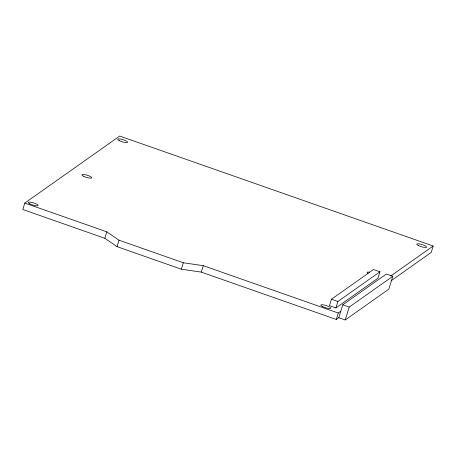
<?xml version="1.0" encoding="UTF-8"?>
<svg xmlns="http://www.w3.org/2000/svg" width="456" height="456" viewBox="0 0 456 456"><rect width="100%" height="100%" fill="white"/><g stroke="black" fill="none" stroke-linecap="round" stroke-linejoin="round"><path stroke-width="0.68" d="M391.111 280.753L431.205 252.447L433.2 246.006L119.711 136.042L24.795 203.068L22.8 209.509L104.812 238.277L117.032 246.639L181.351 269.205L201.29 272.118L336.289 319.468L338.797 317.701L342.781 304.825L386.38 274.033L392.815 276.29L388.825 289.167L345.226 319.958L338.797 317.701M104.812 238.277L106.801 231.836L24.795 203.068M117.032 246.639L119.027 240.204L106.801 231.836M181.351 269.205L183.346 262.764L203.285 265.683L338.278 313.033L340.786 311.26M201.29 272.118L203.285 265.683M331.461 299.221L329.466 305.662L335.901 307.914L377.956 278.217L379.951 271.782L373.521 269.524L331.461 299.221L337.89 301.479L379.951 271.782M335.901 307.914L337.89 301.479M336.289 319.468L338.278 313.033M345.226 319.958L349.21 307.082L392.815 276.29M390.781 275.96L433.2 246.006M342.781 304.825L349.21 307.082M119.027 240.204L183.346 262.764M367.81 273.281A5.181 1.14 17.2 0 1 369.445 272.124M119.255 140.613A5.181 1.14 17.2 0 0 127.498 142.443A5.181 1.14 17.2 0 0 121.262 139.2A5.181 1.14 17.2 0 0 119.255 140.613M418.272 245.499A5.181 1.14 17.2 0 0 426.508 247.329A5.181 1.14 17.2 0 0 420.278 244.085A5.181 1.14 17.2 0 0 418.272 245.499M322.363 306.472A5.181 1.14 17.2 0 0 330.6 308.302A5.181 1.14 17.2 0 0 324.37 305.053A5.181 1.14 17.2 0 0 322.363 306.472M83.374 176.147A5.181 1.14 17.2 0 0 91.616 177.982A5.181 1.14 17.2 0 0 85.38 174.733A5.181 1.14 17.2 0 0 83.374 176.147M29.743 203.826A5.181 1.14 17.2 0 0 37.979 205.656A5.181 1.14 17.2 0 0 31.743 202.413A5.181 1.14 17.2 0 0 29.743 203.826"/></g></svg>
